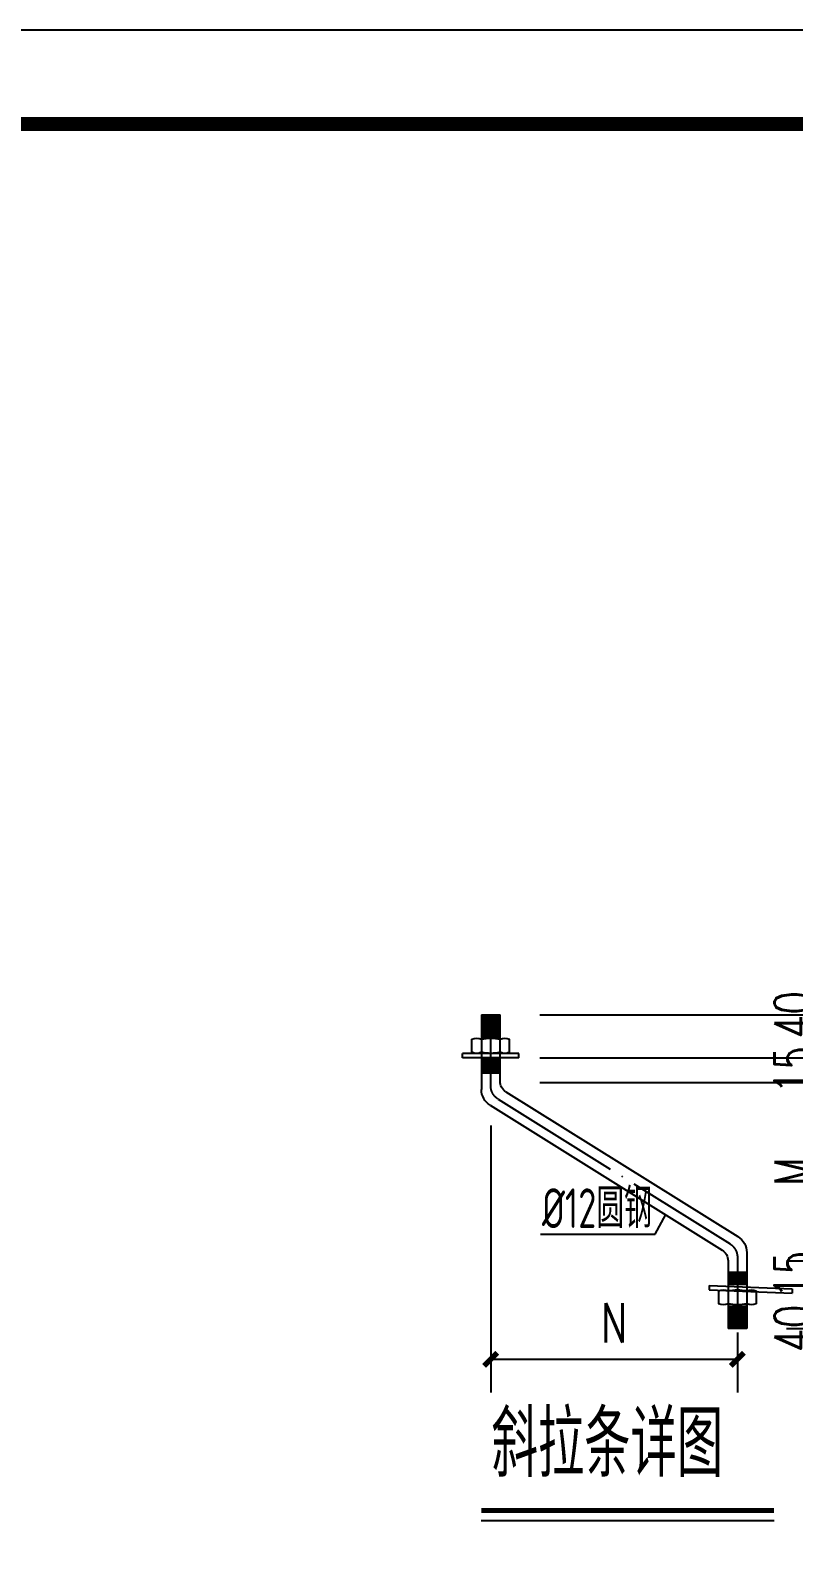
# Model space of a CAD drawing. Extents: x -33967 to 1773478, y -1022458 to -784650.
# Drawn here: x 1216607 to 1228148, y -961386 to -938458 of the extents above; entities that cross this region are included whole.
import ezdxf
from ezdxf.enums import TextEntityAlignment as Align

# ---------------------------------------------------------------- set-up
doc = ezdxf.new("R2010")
doc.units = 0
doc.header["$LTSCALE"] = 1000
doc.header["$MEASUREMENT"] = 0
doc.linetypes.add('DOTE', pattern=[2.4200000000000004, 2, -0.2, 0.02, -0.2])
for name, color, linetype in [('AXIS', 3, 'Continuous'), ('DOTE', 1, 'DOTE'), ('NUM', 7, 'Continuous'), ('PUB_TITLE', 4, 'Continuous'), ('PZ', 202, 'Continuous'), ('TEXT', 7, 'Continuous'), ('引出线', 3, 'Continuous')]:
    doc.layers.add(name, color=color, linetype=linetype)
doc.styles.add('_TCH_DIM_T3', font='SIMPLEX', dxfattribs={"width": 0.7058823529411765, "bigfont": 'GBCBIG'})
doc.styles.add('TSSD_Label', font='tssdeng.shx', dxfattribs={"width": 0.7, "bigfont": 'hztxt.shx'})
doc.dimstyles.new('TCH-200-1', dxfattribs={"dimtxt": 595, "dimasz": 200, "dimexe": 500, "dimexo": 600, "dimgap": 252.5, "dimtad": 1, "dimdec": 0, "dimzin": 0, "dimdsep": 46, "dimtxsty": '_TCH_DIM_T3', "dimblk": 'ARCHTICK', "dimcen": 0.09, "dimclrd": 3, "dimclre": 3, "dimclrt": 7, "dimazin": 2, "dimtfac": 1, "dimtdec": 0, "dimtix": 1, "dimtmove": 2, "dimatfit": 3, "dimfxl": 1, "dimtolj": 1, "dimtzin": 0, "dimarcsym": 0})

# ---------------------------------------------------------------- blocks, each defined once
blk = doc.blocks.new('_ArchTick')
at = {"color": 0, "linetype": 'ByBlock', "const_width": 0.4}
blk.add_lwpolyline([(-0.5, -0.5), (0.5, 0.5)], dxfattribs=at)
blk = doc.blocks.new('*D220')
at = {"layer": 'AXIS', "color": 3, "lineweight": -2, "transparency": 16777216}
for p, q in [((1228705.505943887, -957061.5980280638), (1228705.505943887, -956861.5980280638)), ((1228038.63742298, -957061.5980280638), (1229205.505943887, -957061.5980280638)), ((1228705.505943887, -957061.5980280638), (1228705.505943887, -957485.7508233597)), ((1228661.21170525, -957485.7508233597), (1229205.505943887, -957485.7508233597)), ((1228705.505943887, -957485.7508233597), (1228705.505943887, -957685.7508233597))]:
    blk.add_line(p, q, dxfattribs=at)
at = {"layer": 'Defpoints', "color": 0, "transparency": 16777216}
for p in [(1227438.63742298, -957061.5980280638), (1228061.21170525, -957485.7508233597), (1228705.505943887, -957485.7508233597)]:
    blk.add_point(p, dxfattribs=at)
at = {"layer": 'AXIS', "color": 3, "lineweight": -2, "transparency": 16777216, "xscale": 200, "yscale": 200, "zscale": 200}
for p, rotation in [((1228705.505943887, -957061.5980280638), 270), ((1228705.505943887, -957485.7508233597), 90)]:
    blk.add_blockref('_ArchTick', p, dxfattribs=dict(at, rotation=rotation))
at = {"layer": 'AXIS', "color": 7, "transparency": 16777216, "insert": (1228155.505943886, -957273.6744257119), "char_height": 595, "attachment_point": 5, "rotation": 90, "style": '_TCH_DIM_T3'}
blk.add_mtext('\\A1;15', dxfattribs=at)
blk = doc.blocks.new('*D221')
at = {"layer": 'AXIS', "color": 3, "lineweight": -2, "transparency": 16777216}
for p, q in [((1228038.63742298, -957435.4115222346), (1229205.505943887, -957435.4115222346)), ((1228705.505943887, -957435.4115222346), (1228705.505943887, -958084.999063439)), ((1228038.63742298, -958084.999063439), (1229205.505943887, -958084.999063439))]:
    blk.add_line(p, q, dxfattribs=at)
at = {"layer": 'Defpoints', "color": 0, "transparency": 16777216}
for p in [(1227438.63742298, -957435.4115222346), (1227438.63742298, -958084.999063439), (1228705.505943887, -958084.999063439)]:
    blk.add_point(p, dxfattribs=at)
at = {"layer": 'AXIS', "color": 3, "lineweight": -2, "transparency": 16777216, "xscale": 200, "yscale": 200, "zscale": 200}
for p, rotation in [((1228705.505943887, -957435.4115222346), 90), ((1228705.505943887, -958084.999063439), 270)]:
    blk.add_blockref('_ArchTick', p, dxfattribs=dict(at, rotation=rotation))
at = {"layer": 'AXIS', "color": 7, "transparency": 16777216, "insert": (1228155.505943882, -958084.9990634385), "char_height": 595, "attachment_point": 5, "rotation": 90, "style": '_TCH_DIM_T3'}
blk.add_mtext('\\A1;40', dxfattribs=at)
blk = doc.blocks.new('*D222')
at = {"layer": 'AXIS', "color": 3, "lineweight": -2, "transparency": 16777216}
for p, q in [((1223567.933736465, -955018.7920999846), (1223567.933736465, -959052.8766402658)), ((1227297.049157453, -958147.1287480141), (1227297.049157453, -959052.8766402658)), ((1223567.933736465, -958552.8766402658), (1227297.049157453, -958552.8766402658))]:
    blk.add_line(p, q, dxfattribs=at)
at = {"layer": 'Defpoints', "color": 0, "transparency": 16777216}
for p in [(1223567.933736465, -954418.7920999846), (1227297.049157453, -957547.1287480141), (1227297.049157453, -958552.8766402658)]:
    blk.add_point(p, dxfattribs=at)
at = {"layer": 'AXIS', "color": 3, "lineweight": -2, "transparency": 16777216, "xscale": 200, "yscale": 200, "zscale": 200, "rotation": 180}
blk.add_blockref('_ArchTick', (1223567.933736465, -958552.8766402658), dxfattribs=at)
at = {"layer": 'AXIS', "color": 3, "lineweight": -2, "transparency": 16777216, "xscale": 200, "yscale": 200, "zscale": 200}
blk.add_blockref('_ArchTick', (1227297.049157453, -958552.8766402658), dxfattribs=at)
at = {"layer": 'AXIS', "color": 7, "transparency": 16777216, "insert": (1225432.491446959, -958002.8766402658), "char_height": 595, "attachment_point": 5, "style": '_TCH_DIM_T3'}
blk.add_mtext('\\A1;N', dxfattribs=at)
blk = doc.blocks.new('*D223')
at = {"layer": 'AXIS', "color": 3, "lineweight": -2, "transparency": 16777216}
for p, q in [((1224309.522001992, -954366.4525045108), (1229205.505943887, -954366.4525045108)), ((1228705.505943887, -954366.4525045108), (1228705.505943887, -957061.5980280638)), ((1228038.63742298, -957061.5980280638), (1229205.505943887, -957061.5980280638))]:
    blk.add_line(p, q, dxfattribs=at)
at = {"layer": 'Defpoints', "color": 0, "transparency": 16777216}
for p in [(1223709.522001992, -954366.4525045108), (1227438.63742298, -957061.5980280638), (1228705.505943887, -957061.5980280638)]:
    blk.add_point(p, dxfattribs=at)
at = {"layer": 'AXIS', "color": 3, "lineweight": -2, "transparency": 16777216, "xscale": 200, "yscale": 200, "zscale": 200}
for p, rotation in [((1228705.505943887, -954366.4525045108), 90), ((1228705.505943887, -957061.5980280638), 270)]:
    blk.add_blockref('_ArchTick', p, dxfattribs=dict(at, rotation=rotation))
at = {"layer": 'AXIS', "color": 7, "transparency": 16777216, "insert": (1228155.505943886, -955714.0252662874), "char_height": 595, "attachment_point": 5, "rotation": 90, "style": '_TCH_DIM_T3'}
blk.add_mtext('\\A1;M', dxfattribs=at)
blk = doc.blocks.new('*D224')
at = {"layer": 'AXIS', "color": 3, "lineweight": -2, "transparency": 16777216}
for p, q in [((1224525.570699471, -953992.6390103407), (1229205.505943887, -953992.6390103407)), ((1228705.505943887, -953992.6390103407), (1228705.505943887, -953792.6390103407)), ((1228705.505943887, -954366.4525045108), (1228705.505943887, -953992.6390103407)), ((1224309.522001992, -954366.4525045108), (1229205.505943887, -954366.4525045108)), ((1228705.505943887, -954366.4525045108), (1228705.505943887, -954566.4525045108))]:
    blk.add_line(p, q, dxfattribs=at)
at = {"layer": 'Defpoints', "color": 0, "transparency": 16777216}
for p in [(1223925.570699471, -953992.6390103407), (1228705.505943887, -953992.6390103407), (1223709.522001992, -954366.4525045108)]:
    blk.add_point(p, dxfattribs=at)
at = {"layer": 'AXIS', "color": 3, "lineweight": -2, "transparency": 16777216, "xscale": 200, "yscale": 200, "zscale": 200}
for p, rotation in [((1228705.505943887, -953992.6390103407), 270), ((1228705.505943887, -954366.4525045108), 90)]:
    blk.add_blockref('_ArchTick', p, dxfattribs=dict(at, rotation=rotation))
at = {"layer": 'AXIS', "color": 7, "transparency": 16777216, "insert": (1228155.505943887, -954179.5457574258), "char_height": 595, "attachment_point": 5, "rotation": 90, "style": '_TCH_DIM_T3'}
blk.add_mtext('\\A1;15', dxfattribs=at)
blk = doc.blocks.new('*D225')
at = {"layer": 'AXIS', "color": 3, "lineweight": -2, "transparency": 16777216}
for p, q in [((1224309.522001992, -953343.0514691363), (1229205.505943887, -953343.0514691363)), ((1228705.505943887, -953992.6390103407), (1228705.505943887, -953343.0514691363)), ((1224309.522001992, -953992.6390103407), (1229205.505943887, -953992.6390103407))]:
    blk.add_line(p, q, dxfattribs=at)
at = {"layer": 'Defpoints', "color": 0, "transparency": 16777216}
for p in [(1223709.522001992, -953343.0514691363), (1228705.505943887, -953343.0514691363), (1223709.522001992, -953992.6390103407)]:
    blk.add_point(p, dxfattribs=at)
at = {"layer": 'AXIS', "color": 3, "lineweight": -2, "transparency": 16777216, "xscale": 200, "yscale": 200, "zscale": 200}
for p, rotation in [((1228705.505943887, -953343.0514691363), 90), ((1228705.505943887, -953992.6390103407), 270)]:
    blk.add_blockref('_ArchTick', p, dxfattribs=dict(at, rotation=rotation))
at = {"layer": 'AXIS', "color": 7, "transparency": 16777216, "insert": (1228155.505943882, -953343.0514691358), "char_height": 595, "attachment_point": 5, "rotation": 90, "style": '_TCH_DIM_T3'}
blk.add_mtext('\\A1;40', dxfattribs=at)

msp = doc.modelspace()

# ---------------------------------------------------------------- hatches: boundary and pattern name
at = {"layer": 'AXIS', "linetype": 'ByBlock'}
h = msp.add_hatch(dxfattribs=at)
h.set_pattern_fill('ANSI31', color=3, scale=5.244009834320069, angle=135, style=0)
h.set_pattern_definition([(360, (5633.214376825839, 1883832.602217517), (3.195182678774034e-15, -29.96951620313918), [])])
edge = h.paths.add_edge_path()
edge.add_line((1223567.933736466, -953343.0514691358), (1223567.933736466, -953698.2215922377))
edge.add_ellipse((1223567.933736464, -954329.2003683723), major_axis=(-446.1693713892, 446.1693713892), ratio=0.9999999999999896, start_angle=-45.0000000001023, end_angle=-32.03271566777389)
edge.add_line((1223426.345470938, -953714.3125908086), (1223426.345470938, -953343.0514691351))
edge.add_line((1223426.345470938, -953343.0514691351), (1223567.933736465, -953343.0514691358))
edge = h.paths.add_edge_path()
edge.add_line((1223709.522001991, -953343.0514691351), (1223709.522001991, -953714.3125908086))
edge.add_ellipse((1223567.933736466, -954329.200368373), major_axis=(-446.1693713898129, 446.1693713898128), ratio=0.9999999999998108, start_angle=-57.96728433222389, end_angle=-44.99999999987683)
edge.add_line((1223567.933736465, -953698.2215922377), (1223567.933736465, -953343.0514691358))
edge.add_line((1223567.933736465, -953343.0514691358), (1223709.522001992, -953343.0514691358))
h.paths.add_polyline_path([(1223567.933736465, -953992.6390103388), (1223567.933736465, -954220.6434552949), (1223426.345470938, -954220.6434552949), (1223426.345470938, -953992.6390103402)])
h.paths.add_polyline_path([(1223709.522001992, -953992.6390103388), (1223709.522001992, -954220.6434552963), (1223567.933736465, -954220.6434552963), (1223567.933736465, -953992.6390103402)])
h = msp.add_hatch(dxfattribs=at)
h.set_pattern_fill('ANSI31', color=3, scale=5.244009834320069, angle=135, style=0)
h.set_pattern_definition([(180, (2445231.768517094, -3795260.652750092), (-3.195182678774034e-15, 29.96951620313918), [])])
edge = h.paths.add_edge_path()
edge.add_line((1227297.049157452, -958084.9990634392), (1227297.049157452, -957729.8289403373))
edge.add_ellipse((1227297.049157454, -957098.850164202), major_axis=(-446.1693713891934, 446.1693713891934), ratio=0.9999999999999897, start_angle=134.9999999998977, end_angle=147.9672843322263)
edge.add_line((1227438.63742298, -957713.7379417657), (1227438.63742298, -958084.9990634392))
edge.add_line((1227438.63742298, -958084.9990634392), (1227297.049157453, -958084.9990634385))
edge = h.paths.add_edge_path()
edge.add_line((1227155.460891927, -958084.9990634392), (1227155.460891927, -957713.7379417657))
edge.add_ellipse((1227297.049157452, -957098.850164202), major_axis=(446.1693713890676, 446.1693713890676), ratio=0.99999999999996, start_angle=212.0327156677704, end_angle=225.0000000001209)
edge.add_line((1227297.049157453, -957729.8289403366), (1227297.049157452, -958084.9990634392))
edge.add_line((1227297.049157453, -958084.9990634392), (1227155.460891927, -958084.9990634399))
h.paths.add_polyline_path([(1227297.049157453, -957435.4115222348), (1227297.049157454, -957207.4070772794), (1227438.63742298, -957207.4070772794), (1227438.63742298, -957435.4115222341)])
h.paths.add_polyline_path([(1227155.460891926, -957435.4115222348), (1227155.460891926, -957207.407077278), (1227297.049157453, -957207.407077278), (1227297.049157453, -957435.4115222341)])
at = {"layer": 'PZ'}
h = msp.add_hatch(color=256, dxfattribs=at)
edge = h.paths.add_edge_path()
edge.add_line((1223426.345470933, -953714.3125908093), (1223426.345470932, -953698.2215922384))
edge.add_line((1223426.345470933, -953698.2215922377), (1223567.933736462, -953698.2215922377))
edge.add_ellipse((1223567.933736462, -954329.2003683716), major_axis=(446.169371389511, 446.1693713895104), ratio=0.9999999999997776, start_angle=45.00000000009062, end_angle=57.96728433258511)
edge = h.paths.add_edge_path()
edge.add_ellipse((1223355.551338169, -953862.0004107314), major_axis=(-115.809113172152, 115.8091131721519), ratio=0.9999999999995831, start_angle=-70.61072225412282, end_angle=-45.00000000021697)
edge.add_line((1223355.551338171, -953698.2215922377), (1223426.345470934, -953698.2215922377))
edge.add_line((1223426.345470933, -953698.2215922377), (1223426.345470933, -953714.3125908093))
h = msp.add_hatch(color=256, dxfattribs=at)
edge = h.paths.add_edge_path()
edge.add_line((1223709.522001994, -953714.3125908093), (1223709.522001995, -953698.2215922384))
edge.add_line((1223709.522001995, -953698.2215922377), (1223567.933736465, -953698.2215922377))
edge.add_ellipse((1223567.933736464, -954329.2003683716), major_axis=(-446.169371389511, 446.1693713895104), ratio=0.9999999999997776, start_angle=302.0327156674149, end_angle=314.9999999999094, ccw=False)
edge = h.paths.add_edge_path()
edge.add_ellipse((1223780.316134758, -953862.0004107314), major_axis=(115.809113172152, 115.8091131721519), ratio=0.9999999999995831, start_angle=405.00000000021697, end_angle=430.61072225412283, ccw=False)
edge.add_line((1223780.316134758, -953698.2215922377), (1223709.522001995, -953698.2215922377))
edge.add_line((1223709.522001994, -953698.2215922377), (1223709.522001993, -953714.3125908093))
h = msp.add_hatch(color=256, dxfattribs=at)
edge = h.paths.add_edge_path()
edge.add_line((1223426.345470933, -953910.4734878561), (1223426.345470932, -953926.564486427))
edge.add_line((1223426.345470933, -953926.5644864277), (1223567.933736462, -953926.5644864277))
edge.add_ellipse((1223567.933736462, -953295.5857102931), major_axis=(446.1693713889865, 446.1693713889865), ratio=0.9999999999997995, start_angle=212.0327156675988, end_angle=225.0000000000945, ccw=False)
edge = h.paths.add_edge_path()
edge.add_ellipse((1223355.551338171, -953762.7856679333), major_axis=(-115.8091131718851, 115.8091131718851), ratio=0.9999999999995414, start_angle=134.9999999998502, end_angle=160.6107222537658, ccw=False)
edge.add_line((1223355.551338171, -953926.5644864277), (1223426.345470934, -953926.564486427))
edge.add_line((1223426.345470933, -953926.564486427), (1223426.345470933, -953910.4734878568))
h = msp.add_hatch(color=256, dxfattribs=at)
edge = h.paths.add_edge_path()
edge.add_line((1223709.522001994, -953910.4734878561), (1223709.522001995, -953926.564486427))
edge.add_line((1223709.522001995, -953926.5644864277), (1223567.933736465, -953926.5644864277))
edge.add_ellipse((1223567.933736466, -953295.5857102931), major_axis=(-446.1693713889865, 446.1693713889865), ratio=0.9999999999997995, start_angle=134.9999999999055, end_angle=147.9672843324012)
edge = h.paths.add_edge_path()
edge.add_ellipse((1223780.316134758, -953762.7856679333), major_axis=(115.8091131718851, 115.8091131718851), ratio=0.9999999999995414, start_angle=199.3892777462342, end_angle=225.0000000001498)
edge.add_line((1223780.316134758, -953926.5644864277), (1223709.522001995, -953926.564486427))
edge.add_line((1223709.522001994, -953926.564486427), (1223709.522001993, -953910.4734878568))
h = msp.add_hatch(color=256, dxfattribs=at)
edge = h.paths.add_edge_path()
edge.add_line((1227155.460891924, -957517.5770447175), (1227155.460891923, -957501.4860461466))
edge.add_line((1227155.460891924, -957501.4860461466), (1227297.049157454, -957501.4860461466))
edge.add_ellipse((1227297.049157452, -958132.4648222812), major_axis=(446.1693713893058, 446.1693713893058), ratio=0.9999999999998632, start_angle=44.99999999991523, end_angle=57.96728433240965)
edge = h.paths.add_edge_path()
edge.add_ellipse((1227084.666759161, -957665.264864641), major_axis=(-115.8091131719465, 115.8091131719465), ratio=0.9999999999998187, start_angle=-70.61072225377721, end_angle=-44.99999999986851)
edge.add_line((1227084.66675916, -957501.4860461466), (1227155.460891923, -957501.4860461473))
edge.add_line((1227155.460891924, -957501.4860461473), (1227155.460891925, -957517.5770447175))
h = msp.add_hatch(color=256, dxfattribs=at)
edge = h.paths.add_edge_path()
edge.add_line((1227438.637422985, -957517.5770447175), (1227438.637422986, -957501.4860461466))
edge.add_line((1227438.637422985, -957501.4860461466), (1227297.049157456, -957501.4860461466))
edge.add_ellipse((1227297.049157457, -958132.4648222812), major_axis=(-446.1693713893058, 446.1693713893058), ratio=0.9999999999998632, start_angle=302.03271566759037, end_angle=315.00000000008475, ccw=False)
edge = h.paths.add_edge_path()
edge.add_ellipse((1227509.431555747, -957665.264864641), major_axis=(115.8091131719465, 115.8091131719465), ratio=0.9999999999998187, start_angle=404.9999999998685, end_angle=430.6107222537772, ccw=False)
edge.add_line((1227509.431555748, -957501.4860461466), (1227438.637422985, -957501.4860461473))
edge.add_line((1227438.637422985, -957501.4860461473), (1227438.637422985, -957517.5770447175))
h = msp.add_hatch(color=256, dxfattribs=at)
edge = h.paths.add_edge_path()
edge.add_line((1227155.460891924, -957713.7379417657), (1227155.460891923, -957729.8289403366))
edge.add_line((1227155.460891924, -957729.8289403366), (1227297.049157454, -957729.8289403366))
edge.add_ellipse((1227297.049157454, -957098.850164202), major_axis=(446.1693713891586, 446.1693713891586), ratio=0.9999999999998829, start_angle=212.0327156674236, end_angle=224.9999999999191, ccw=False)
edge = h.paths.add_edge_path()
edge.add_ellipse((1227084.66675916, -957566.0501218422), major_axis=(-115.8091131720635, 115.8091131720635), ratio=0.9999999999997791, start_angle=135.0000000001987, end_angle=160.6107222541114, ccw=False)
edge.add_line((1227084.66675916, -957729.8289403366), (1227155.460891923, -957729.8289403366))
edge.add_line((1227155.460891924, -957729.8289403366), (1227155.460891925, -957713.7379417657))
h = msp.add_hatch(color=256, dxfattribs=at)
edge = h.paths.add_edge_path()
edge.add_line((1227438.637422985, -957713.7379417657), (1227438.637422986, -957729.8289403366))
edge.add_line((1227438.637422985, -957729.8289403366), (1227297.049157456, -957729.8289403366))
edge.add_ellipse((1227297.049157456, -957098.850164202), major_axis=(-446.1693713891586, 446.1693713891586), ratio=0.9999999999998829, start_angle=135.0000000000809, end_angle=147.9672843325764)
edge = h.paths.add_edge_path()
edge.add_ellipse((1227509.431555749, -957566.0501218422), major_axis=(115.8091131720635, 115.8091131720635), ratio=0.9999999999997791, start_angle=199.3892777458886, end_angle=224.9999999998013)
edge.add_line((1227509.431555748, -957729.8289403366), (1227438.637422985, -957729.8289403366))
edge.add_line((1227438.637422985, -957729.8289403366), (1227438.637422985, -957713.7379417657))

# ---------------------------------------------------------------- linework, layer by layer
at = {"layer": 'AXIS', "color": 3, "linetype": 'ByBlock'}
for p, q in [((1223426.345470938, -953343.0514691351), (1223426.345470938, -954471.1316954575)), ((1223426.345470938, -953343.0514691358), (1223709.522001992, -953343.0514691358)), ((1223709.522001992, -954366.452504511), (1223709.522001992, -953343.0514691358)), ((1223798.310411955, -954508.0429657025), (1227305.454808034, -956698.1942388061)), ((1223559.528085885, -954711.3207311563), (1227066.672481962, -956901.4720042641)), ((1227438.63742298, -956938.3832745049), (1227438.637422979, -958084.9990634385)), ((1227155.460891926, -957061.5980280633), (1227155.460891926, -958084.9990634385)), ((1227438.637422979, -958084.9990634385), (1227155.460891926, -958084.9990634385))]:
    msp.add_line(p, q, dxfattribs=at)
at = {"layer": 'AXIS', "color": 3, "linetype": 'ByBlock', "extrusion": (0, 0, -1)}
for centre, major_axis, ratio, start_param, end_param in [((1223898.306356027, -954347.9169419026), (-133.4906969204494, 133.4906969204494), 0.9999999999998578, 4.485218110493927, 5.497787143782067), ((1223709.522001991, -954471.1316954575), (-200.2360453806742, 200.2360453806742), 0.9999999999998574, 4.48521811049571, 5.497787143782067), ((1227155.460891927, -956938.3832745049), (-200.2360453806742, 200.2360453806742), 0.9999999999998574, 1.343625456904134, 2.356194490192274), ((1226966.676537891, -957061.598028064), (-133.4906969204494, 133.4906969204494), 0.9999999999998578, 1.343625456904374, 2.356194490192274)]:
    msp.add_ellipse(centre, major_axis=major_axis, ratio=ratio, start_param=start_param, end_param=end_param, dxfattribs=at)
at = {"layer": 'DOTE'}
for p, q in [((1223567.933736464, -954418.7920999839), (1223567.933736465, -953343.0514691358)), ((1223678.919248919, -954618.9496297336), (1227186.063644999, -956809.1009028407)), ((1227297.049157453, -957009.2584325897), (1227297.049157452, -958084.9990634385))]:
    msp.add_line(p, q, dxfattribs=at)
at = {"layer": 'DOTE', "extrusion": (0, 0, -0.9999999999999998)}
for centre, start_param, end_param in [((1223803.91417901, -954418.7920999846), 4.485218110495686, 5.497787143782122), ((1227061.068714908, -957009.2584325897), 1.34362545690435, 2.356194490192328)]:
    msp.add_ellipse(centre, major_axis=(-166.8633711505525, 166.8633711505525), ratio=0.9999999999999678, start_param=start_param, end_param=end_param, dxfattribs=at)
at = {"layer": 'NUM', "const_width": 75.00000000000003}
msp.add_lwpolyline([(1223424.366510884, -960841.0151751959), (1227852.555487263, -960841.0151751959)], dxfattribs=at)
at = {"layer": 'NUM'}
msp.add_lwpolyline([(1223424.366510884, -960991.0151751959), (1227852.555487263, -960991.0151751959)], dxfattribs=at)
at = {"layer": 'PUB_TITLE'}
msp.add_lwpolyline([(1143760.483080111, -1022458.380996015), (1262560.483080111, -1022458.380996015), (1262560.483080111, -938458.3809960149), (1143760.483080111, -938458.3809960149)], close=True, dxfattribs=at)
at = {"layer": 'PUB_TITLE', "const_width": 212.121}
msp.add_lwpolyline([(1146580.799080111, -1021044.198996015), (1146580.799080111, -939872.562996015), (1260560.483080111, -939872.562996015), (1260560.483080111, -1021044.198996015)], close=True, dxfattribs=at)
at = {"layer": 'PZ'}
for p, q in [((1223284.757205411, -953910.4734851746), (1223284.757205409, -953714.3125908086)), ((1223851.11026752, -953910.4734878561), (1223851.11026752, -953714.3125908086)), ((1223143.168939884, -953992.6390103388), (1223143.168939884, -953926.564486427)), ((1223992.698533047, -953926.564486427), (1223143.168939884, -953926.564486427)), ((1223992.698533047, -953992.6390103395), (1223143.168939884, -953992.6390103388)), ((1223992.698533047, -953992.6390103395), (1223992.698533047, -953926.564486427)), ((1226872.284360871, -957435.4115222341), (1226872.284360871, -957501.4860461466)), ((1226872.284360871, -957435.4115222341), (1228124.843470518, -957485.7508233599)), ((1226872.284360871, -957501.4860461466), (1228124.843470518, -957551.8253472717)), ((1227013.872626398, -957517.5770447182), (1227013.872626398, -957713.7379417657)), ((1227580.225688508, -957517.577047399), (1227580.225688508, -957713.7379417657)), ((1228124.843470518, -957485.7508233599), (1228124.843470518, -957551.8253472717))]:
    msp.add_line(p, q, dxfattribs=at)
at = {"layer": 'PZ', "extrusion": (0, 0, -1)}
for centre, start_param, end_param in [((1223355.551338171, -953862.0004107314), 0.338406736253303, 1.232389590541634), ((1223780.316134758, -953862.0004107314), 0.338406736253303, 1.232389590541634), ((1223355.551338171, -953762.7856679326), 3.479999389843095, 4.373982251187684), ((1223780.316134758, -953762.7856679326), 3.479999389843095, 4.373982244131428), ((1227084.66675916, -957665.264864641), 0.338406736253303, 1.232389590541634), ((1227509.431555748, -957665.264864641), 0.338406736253303, 1.232389597597792), ((1227084.66675916, -957566.0501218422), 3.479999389843095, 4.373982244131428), ((1227509.431555748, -957566.0501218422), 3.479999389843095, 4.373982244131428)]:
    msp.add_ellipse(centre, major_axis=(-115.8091131719813, 115.8091131719813), ratio=0.9999999999999359, start_param=start_param, end_param=end_param, dxfattribs=at)
at = {"layer": 'PZ', "extrusion": (0, 0, -0.9999999999999998)}
for centre, start_param, end_param in [((1223567.933736466, -954329.2003683716), 5.271465337138125, 5.724108950426148), ((1223567.933736466, -953295.5857102931), 2.12987268354823, 2.582516296836457), ((1227297.049157453, -958132.4648222812), 5.271465337138075, 5.724108950426199), ((1227297.049157453, -957098.8501642027), 2.129872683548281, 2.582516296836406)]:
    msp.add_ellipse(centre, major_axis=(446.1693713892044, 446.1693713892044), ratio=0.9999999999999977, start_param=start_param, end_param=end_param, dxfattribs=at)
at = {"layer": '引出线'}
for p, q in [((1226056.149855218, -956658.2051235326), (1226215.892938819, -956362.5510828914)), ((1224321.896796308, -956658.2051235326), (1226056.149855218, -956658.2051235326))]:
    msp.add_line(p, q, dxfattribs=at)

# ---------------------------------------------------------------- texts
at = {"layer": 'TEXT', "style": 'TSSD_Label', "width": 0.7}
msp.add_text('%%C12圆钢', height=599.9998499999996, dxfattribs=at).set_placement((1224343.14967613, -956568.2929069859))
msp.add_text('斜拉条详图', height=1000, dxfattribs=at).set_placement((1223581.453125057, -960631.0151751959), align=Align.BOTTOM_LEFT)

# ---------------------------------------------------------------- dimensions: what is measured, and where the dimension line sits
at = {"layer": 'AXIS'}
for base, p1, p2, picture, middle in [((1228705.505943887, -953343.0514691363), (1223709.522001992, -953992.6390103402), (1223709.522001992, -953343.0514691358), '*D225', (1228155.505943882, -953343.0514691358)), ((1228705.505943887, -958084.999063439), (1227438.63742298, -957435.4115222341), (1227438.63742298, -958084.9990634385), '*D221', (1228155.505943882, -958084.9990634385))]:
    dim = msp.add_linear_dim(base=base, p1=p1, p2=p2, angle=90, text='40', dimstyle='TCH-200-1', dxfattribs=at)
    dim.commit()
    dim.dimension.update_dxf_attribs({"geometry": picture, "text_midpoint": middle, "dimtype": 128})
for base, p1, p2, text, picture, middle in [((1228705.505943887, -953992.6390103407), (1223709.522001992, -954366.4525045103), (1223925.570699471, -953992.6390103402), '15', '*D224', (1228155.505943887, -954179.5457574258)), ((1228705.505943887, -957061.5980280638), (1223709.522001992, -954366.4525045103), (1227438.63742298, -957061.5980280633), 'M', '*D223', (1228155.505943886, -955714.0252662874)), ((1228705.505943887, -957485.7508233597), (1227438.63742298, -957061.5980280633), (1228061.21170525, -957485.7508233592), '15', '*D220', (1228155.505943886, -957273.6744257119))]:
    dim = msp.add_linear_dim(base=base, p1=p1, p2=p2, angle=90, text=text, dimstyle='TCH-200-1', dxfattribs=at)
    dim.commit()
    dim.dimension.update_dxf_attribs({"geometry": picture, "text_midpoint": middle})
dim = msp.add_linear_dim(base=(1227297.049157453, -958552.8766402658), p1=(1223567.933736465, -954418.7920999846), p2=(1227297.049157453, -957547.1287480141), text='N', dimstyle='TCH-200-1', dxfattribs=at)
dim.commit()
dim.dimension.update_dxf_attribs({"geometry": '*D222', "text_midpoint": (1225432.491446959, -958002.8766402658)})

doc.saveas('drawing.dxf')
